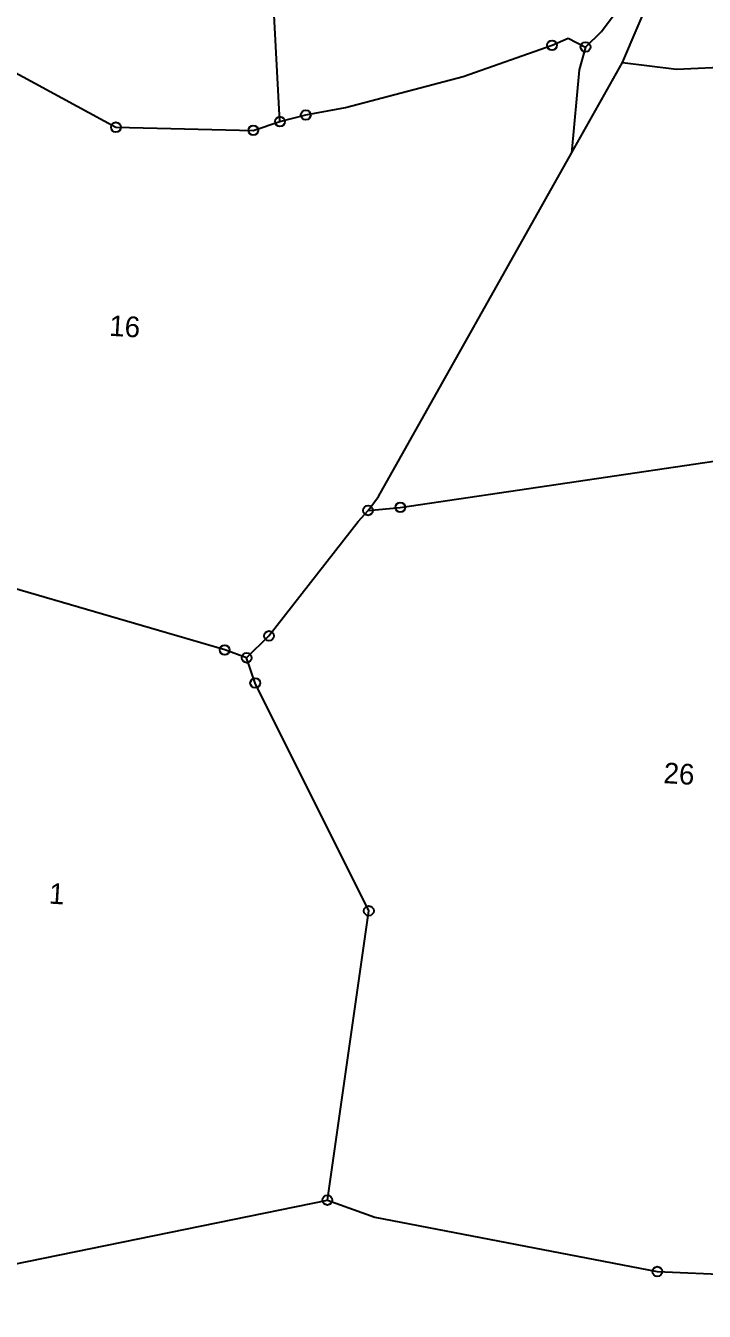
# Model space of a CAD drawing. Header units: metres. Extents: x 328358 to 330641, y 1803459 to 1805196.
# Drawn here: x 329332 to 329833, y 1803556 to 1804504 of the extents above; entities that cross this region are included whole.
import ezdxf

# ---------------------------------------------------------------- set-up
doc = ezdxf.new("R2010")
doc.units = ezdxf.units.M
doc.header["$MEASUREMENT"] = 0
for name, color, linetype in [('POLY_PARCEL', 6, 'Continuous'), ('TEXT_PARCEL', 7, 'Continuous'), ('V-BOUND_LINE', 7, 'Continuous')]:
    doc.layers.add(name, color=color, linetype=linetype)
doc.styles.add('TEXT_MAP', font='', dxfattribs={"height": 0.5})
doc.styles.get('TEXT_MAP').set_extended_font_data('Kruti Dev 050')

msp = doc.modelspace()

# ---------------------------------------------------------------- linework, layer by layer
for centre in [(329720.45, 1804489.84), (329745.15, 1804488.47), (329519.91, 1804433.55), (329538.95, 1804438.44), (329398.97, 1804429.38), (329500.23, 1804427.05), (329584.85, 1804146.7), (329608.63, 1804148.98), (329511.77, 1804054.22), (329479.19, 1804043.86), (329495.3, 1804038.04), (329501.67, 1804019.41), (329585.41, 1803851.4), (329554.89, 1803638.04), (329798.07, 1803585.39)]:
    msp.add_circle(centre, 3.61)
at = {"layer": 'POLY_PARCEL'}
for p, q in [((329772.4, 1804477.06), (329829.27, 1804611.1)), ((329519.91, 1804433.55), (329512.1, 1804578.6)), ((329756.82, 1804499.96), (329783.47, 1804535.64)), ((329274.69, 1804496.95), (329398.97, 1804429.38)), ((329720.45, 1804489.84), (329732.26, 1804495)), ((329732.26, 1804495), (329745.15, 1804488.47)), ((329745.15, 1804488.47), (329756.82, 1804499.96)), ((329655.03, 1804466.7), (329720.45, 1804489.84)), ((329745.15, 1804488.47), (329740.51, 1804471.81)), ((329734.89, 1804410.28), (329772.4, 1804477.06)), ((329772.4, 1804477.06), (329812.2, 1804472.3)), ((329812.2, 1804472.3), (329870.55, 1804474.83)), ((329568.22, 1804443.93), (329655.03, 1804466.7)), ((329740.51, 1804471.81), (329734.89, 1804410.28)), ((329538.95, 1804438.44), (329568.22, 1804443.93)), ((329519.91, 1804433.55), (329538.95, 1804438.44)), ((329398.97, 1804429.38), (329500.23, 1804427.05)), ((329500.23, 1804427.05), (329519.91, 1804433.55)), ((329592.66, 1804157.04), (329734.89, 1804410.28)), ((329608.63, 1804148.98), (329859.24, 1804186.05)), ((329584.85, 1804146.7), (329592.66, 1804157.04)), ((329577.5, 1804138.5), (329584.85, 1804146.7)), ((329584.85, 1804146.7), (329608.63, 1804148.98)), ((329511.77, 1804054.22), (329577.5, 1804138.5)), ((329479.19, 1804043.86), (329199.17, 1804125.52)), ((329495.3, 1804038.04), (329511.77, 1804054.22)), ((329495.3, 1804038.04), (329479.19, 1804043.86)), ((329501.67, 1804019.41), (329495.3, 1804038.04)), ((329585.41, 1803851.4), (329501.67, 1804019.41)), ((329554.89, 1803638.04), (329585.41, 1803851.4))]:
    msp.add_line(p, q, dxfattribs=at)
at = {"layer": 'V-BOUND_LINE'}
for p, q in [((329154.43, 1803556.07), (329554.89, 1803638.04)), ((329554.89, 1803638.04), (329589.82, 1803625.37)), ((329589.82, 1803625.37), (329798.07, 1803585.39)), ((329798.07, 1803585.39), (330098.71, 1803572.88))]:
    msp.add_line(p, q, dxfattribs=at)

# ---------------------------------------------------------------- texts
at = {"layer": 'TEXT_PARCEL', "style": 'TEXT_MAP'}
for s, height, p in [('16', 15.263, (329393.71, 1804275.59)), ('26', 15.263, (329802.32, 1803945.66)), ('1', 15.26, (329349.3, 1803856.79))]:
    msp.add_text(s, height=height, rotation=356.50714, dxfattribs=at).set_placement(p)

doc.saveas('drawing.dxf')
